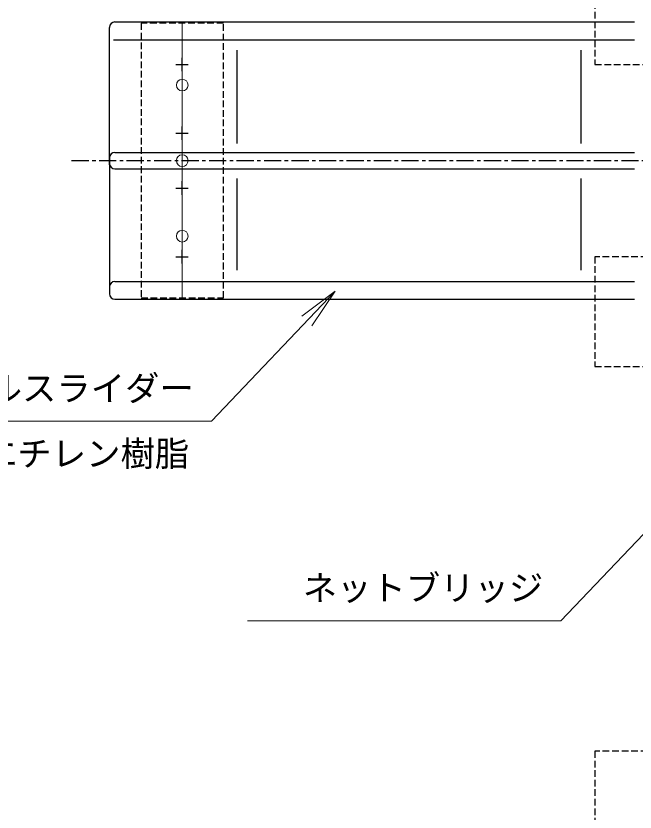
# Model space of a CAD drawing. Units: millimetres at full size, sheet at 1:100; details may follow other scales. Extents: x 1500 to 40500, y 1500 to 28200.
# Drawn here: x 4701 to 6953, y 21413 to 24312 of the extents above; entities that cross this region are included whole.
import ezdxf
from ezdxf.enums import TextEntityAlignment as Align

# ---------------------------------------------------------------- set-up
doc = ezdxf.new("R2010")
doc.units = ezdxf.units.MM
doc.header["$LTSCALE"] = 100
doc.linetypes.add('USER1', pattern=[1, 0.625, -0.125, 0.125, -0.125])
doc.linetypes.add('USER2', pattern=[0.347213, 0.243035, -0.104178])
for name, color, linetype, lineweight in [('D-STR-DIM\u3000寸法線、寸法値', 7, 'Continuous', 13), ('D-STR-HTXT\u3000旗上げ', 7, 'Continuous', 13), ('D-STR\u3000構造物外形線', 1, 'Continuous', 25)]:
    doc.layers.add(name, color=color, linetype=linetype, lineweight=lineweight)
doc.styles.add('ＭＳ ゴシック', font='')
doc.styles.get('ＭＳ ゴシック').set_extended_font_data('MS Gothic')

# ---------------------------------------------------------------- blocks, each defined once
blk = doc.blocks.new('open_arrow')
at = {"color": 0, "linetype": 'Continuous', "lineweight": -2}
blk.add_lwpolyline([(7.5, 1.25), (0, 0), (7.5, -1.25)], dxfattribs=at)

msp = doc.modelspace()

# ---------------------------------------------------------------- linework, layer by layer
at = {"layer": 'D-STR-DIM\u3000寸法線、寸法値'}
msp.add_line((5305.8, 24285.2), (5305.8, 23285.2), dxfattribs=at)
for centre in [(5305.8, 24060.2), (5305.8, 23785.2), (5305.8, 23510.2)]:
    msp.add_circle(centre, 21.4, dxfattribs=at)
at = {"layer": 'D-STR-HTXT\u3000旗上げ'}
for points in [[(5862.6, 23310.1), (5412.1, 22836.6), (5392.1, 22836.6), (4121.2, 22836.6), (4756.7, 22836.6)], [(7134.1, 22583.2), (6683.6, 22110.1), (6663.6, 22110.1), (5543, 22110.1), (6103.3, 22110.1)]]:
    msp.add_lwpolyline(points, dxfattribs=at)
at = {"layer": 'D-STR\u3000構造物外形線'}
for p, q in [((5040.8, 23770.2), (5040.8, 24270.2)), ((5060.8, 24290.2), (6950.8, 24290.2)), ((5055.8, 24225.2), (6950.8, 24225.2)), ((5504, 24187.4), (5504, 23847.9)), ((6755.8, 24187.4), (6755.8, 23847.9)), ((5040.8, 23800.2), (5040.8, 23300.2)), ((5060.8, 23815.2), (6950.8, 23815.2)), ((5060.8, 23755.2), (6950.8, 23755.2)), ((5504, 23720.3), (5504, 23386.3)), ((6755.8, 23720.3), (6755.8, 23386.3)), ((5060.8, 23345.2), (6950.8, 23345.2)), ((5060.8, 23280.2), (6950.8, 23280.2))]:
    msp.add_line(p, q, dxfattribs=at)
at = {"layer": 'D-STR\u3000構造物外形線', "linetype": 'USER1'}
for p, q in [((5305.7, 24110.5), (5305.7, 24159.9)), ((5282.2, 24135.2), (5327.3, 24135.2)), ((5282.2, 23885.2), (5327.3, 23885.2)), ((5305.7, 23860.5), (5305.7, 23909.9)), ((4903.4, 23785.2), (7006.8, 23785.2)), ((5282.2, 23685.2), (5327.3, 23685.2)), ((5295.5, 23685.2), (5316.2, 23685.2)), ((5305.8, 23660.5), (5305.8, 23709.9)), ((5305.8, 23410.5), (5305.8, 23459.9)), ((5282.2, 23435.2), (5327.3, 23435.2)), ((5295.5, 23435.2), (5316.2, 23435.2))]:
    msp.add_line(p, q, dxfattribs=at)
at = {"layer": 'D-STR\u3000構造物外形線', "linetype": 'USER2'}
for points in [[(6806.8, 24535.2), (6806.8, 24135.2), (7206.8, 24135.2), (7206.8, 24535.2)], [(5155.8, 23285.2), (5455.8, 23285.2), (5455.8, 24285.2), (5155.8, 24285.2)], [(6806.8, 23435.2), (6806.8, 23035.2), (7206.8, 23035.2), (7206.8, 23435.2)], [(6806.8, 21635.2), (6806.8, 21235.2), (7206.8, 21235.2), (7206.8, 21635.2)]]:
    msp.add_lwpolyline(points, close=True, dxfattribs=at)
at = {"layer": 'D-STR\u3000構造物外形線'}
for centre, start, end in [((5060.8, 24270.2), 90, 180), ((5060.8, 23795.2), 90, 180), ((5060.8, 23775.2), 180, 270), ((5060.8, 23325.2), 90, 180), ((5060.8, 23300.2), 180, 270)]:
    msp.add_arc(centre, 20, start, end, dxfattribs=at)

# ---------------------------------------------------------------- block references
at = {"layer": 'D-STR-HTXT\u3000旗上げ', "xscale": 20, "yscale": 20, "rotation": 226.4}
msp.add_blockref('open_arrow', (5862.6, 23310.1), dxfattribs=at)

# ---------------------------------------------------------------- texts
at = {"layer": 'D-STR-HTXT\u3000旗上げ', "style": 'ＭＳ ゴシック'}
for s, p in [('ダブルスライダー', (5347.7, 22956.5)), ('ポリエチレン樹脂', (5331.1, 22718.3)), ('ネットブリッジ', (6619.2, 22229.6))]:
    msp.add_text(s, height=91.64, dxfattribs=at).set_placement(p, align=Align.MIDDLE_RIGHT)

doc.saveas('drawing.dxf')
